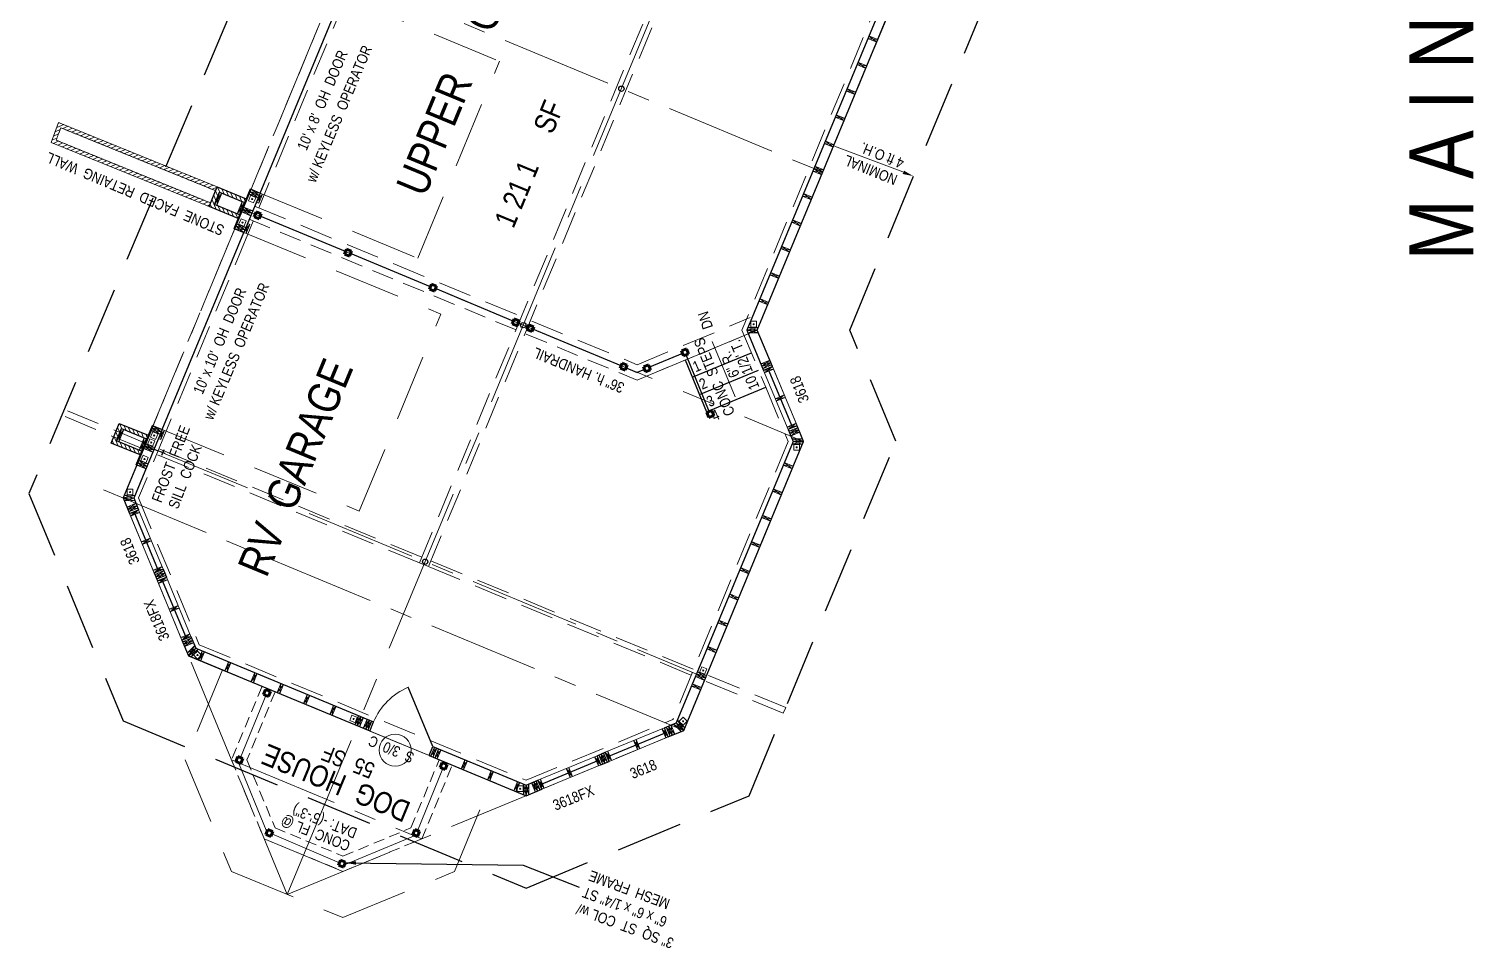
# Model space of a CAD drawing. Header units: inches. Extents: x -10188 to 9179, y -281 to 6710.
# Drawn here: x 3828 to 4641, y 529 to 1046 of the extents above; entities that cross this region are included whole.
import ezdxf

# ---------------------------------------------------------------- set-up
doc = ezdxf.new("R2010")
doc.units = ezdxf.units.IN
doc.header["$MEASUREMENT"] = 0
doc.linetypes.add('CENTER', pattern=[2, 1.25, -0.25, 0.25, -0.25])
doc.linetypes.add('HIDDEN', pattern=[0.375, 0.25, -0.125])
for name, color, linetype in [('CONC', 7, 'Continuous'), ('LLPLUMBING', 102, 'Continuous'), ('LLTEXT', 7, 'Continuous'), ('STAIRS', 7, 'Continuous'), ('TEXT', 250, 'Continuous'), ('WALLS', 5, 'Continuous')]:
    doc.layers.add(name, color=color, linetype=linetype)
for name, color, linetype, lineweight in [('CONCRETE', 7, 'Continuous', 20), ('DOORS', 7, 'Continuous', 30), ('FOUNDATION', 7, 'HIDDEN', 20), ('GRID', 1, 'CENTER', 20), ('MASONRY', 16, 'HIDDEN', 30), ('PLUMBING', 7, 'Continuous', 20), ('ROOF BEAMS', 3, 'HIDDEN', 30), ('ROOFLINE', 7, 'HIDDEN', 30), ('STEEL', 5, 'Continuous', 9), ('WALL FRAMING', 7, 'Continuous', 30), ('WINDOWS', 5, 'Continuous', 30)]:
    doc.layers.add(name, color=color, linetype=linetype, lineweight=lineweight)
doc.styles.add('ARCHENT', font='technical.ttf', dxfattribs={"height": 6})
doc.styles.add('ARCHENTLTD', font='technical.ttf', dxfattribs={"height": 0.1875})
doc.dimstyles.new('ARCHENT', dxfattribs={"dimtxt": 6, "dimasz": 6, "dimexe": 9, "dimexo": 3, "dimgap": 1, "dimtad": 0, "dimtoh": 1, "dimdec": 3, "dimzin": 0, "dimdsep": 46, "dimlunit": 4, "dimtxsty": 'ARCHENTLTD', "dimcen": 6, "dimaunit": 1, "dimadec": 0, "dimazin": 0, "dimtfac": 1, "dimtdec": 3, "dimtofl": 0, "dimtmove": 0, "dimatfit": 3, "dimfxl": 1, "dimfrac": 2, "dimtolj": 1, "dimtzin": 0, "dimarcsym": 0})
doc.dimstyles.new('ARCHENTLTD', dxfattribs={"dimscale": 0.05, "dimtxt": 0.1875, "dimasz": 3, "dimexe": 9, "dimexo": 1, "dimgap": 2.5, "dimtad": 0, "dimdec": 1, "dimzin": 1, "dimdsep": 46, "dimlunit": 4, "dimtxsty": 'ARCHENTLTD', "dimblk": 'ARCHTICK', "dimcen": 6, "dimclrd": 256, "dimclre": 256, "dimclrt": 256, "dimaunit": 1, "dimadec": 0, "dimazin": 0, "dimtfac": 1, "dimtdec": 1, "dimtofl": 0, "dimtmove": 1, "dimatfit": 3, "dimldrblk": 'ARCHTICK', "dimfxl": 1, "dimfrac": 2, "dimtolj": 1, "dimtzin": 0, "dimlwd": 9, "dimlwe": 9, "dimarcsym": 0})
pattern_1 = [(202.5, (8182.753, -11331.2463), (0.71753144, -1.73227412), [])]

# ---------------------------------------------------------------- blocks, each defined once
blk = doc.blocks.new('_ArchTick')
at = {"color": 0, "linetype": 'ByBlock', "const_width": 0.15}
blk.add_lwpolyline([(-0.5, -0.5), (0.5, 0.5)], dxfattribs=at)

msp = doc.modelspace()

# ---------------------------------------------------------------- hatches: boundary and pattern name
at = {"layer": 'MASONRY', "linetype": 'Continuous', "lineweight": 9, "ltscale": 150}
h = msp.add_hatch(dxfattribs=at)
h.set_pattern_fill('ANSI31', color=256, scale=15, angle=157.5, style=0)
h.set_pattern_definition(pattern_1)
h.paths.add_polyline_path([(3843.27, 983.39), (3845.92, 990.37), (3904.22, 966.66), (3905.12, 968.8), (3844.66, 993.39), (3840.38, 982.13), (3900.47, 957.72), (3901.34, 959.8)])
h = msp.add_hatch(dxfattribs=at)
h.set_pattern_fill('ANSI31', color=256, scale=15, angle=157.5, style=0)
h.set_pattern_definition(pattern_1)
h.paths.add_polyline_path([(3901.34, 959.8), (3900.47, 957.72), (3929.32, 946), (3930.17, 948.09)])
h.paths.add_polyline_path([(3905.12, 968.8), (3904.22, 966.66), (3933, 954.96), (3933.88, 957.1)])
at = {"layer": 'MASONRY', "lineweight": 9, "ltscale": 75}
h = msp.add_hatch(dxfattribs=at)
h.set_pattern_fill('ANSI31', color=256, scale=15, angle=112.5, style=0)
h.set_pattern_definition([(292.555994, (-7912.0868, -6005.249), (-1.73157207, -0.719224), [])])
h.paths.add_polyline_path([(3946.04, 941.64), (3946.04, 939.21), (3929.32, 946), (3933.88, 957.1), (3950.58, 950.24), (3948.86, 948.51), (3935.11, 954.17), (3932.26, 947.24)])
h = msp.add_hatch(dxfattribs=at)
h.set_pattern_fill('ANSI31', color=256, scale=15, angle=112.5, style=0)
h.set_pattern_definition([(292.555994, (-7967.2267, -6138.2766), (-1.73157207, -0.719224), [])])
h.paths.add_polyline_path([(3890.9, 808.61), (3890.9, 806.18), (3874.18, 812.98), (3878.74, 824.08), (3895.44, 817.21), (3893.72, 815.49), (3879.97, 821.14), (3877.12, 814.21)])
at = {"layer": 'WALL FRAMING', "lineweight": 9, "ltscale": 150}
for points in [[(3953.55, 950.57, 1), (3953.55, 949.95, 1)], [(3948.07, 937.35, 1), (3948.07, 936.72, 1)], [(4235.62, 880.16, 1), (4235.62, 879.54, 1)], [(3896.75, 813.66, 1), (3896.75, 813.03, 1)], [(3898.41, 817.55, 1), (3898.41, 816.92, 1)], [(4259.82, 810.9, 1), (4259.82, 810.28, 1)], [(3892.93, 804.33, 1), (3892.93, 803.7, 1)], [(3884.81, 785.76, 1), (3884.81, 785.13, 1)], [(3922.75, 694.08, 1), (3922.75, 693.45, 1)], [(4207.28, 685.39, 1), (4207.28, 684.76, 1)], [(4010.85, 657.68, 1), (4010.27, 657.91, 1)], [(4195.94, 656.8, 1), (4195.94, 656.18, 1)], [(4104.27, 618.85, 1), (4104.27, 618.22, 1)]]:
    msp.add_hatch(color=256, dxfattribs=at).paths.add_polyline_path(points)

# ---------------------------------------------------------------- linework, layer by layer
at = {"layer": 'DOORS', "linetype": 'Continuous', "ltscale": 150}
for p, q in [((3957.99, 953.67), (4003.94, 1064.52)), ((3902.85, 820.64), (3948.8, 931.5))]:
    msp.add_line(p, q, dxfattribs=at)
at = {"layer": 'DOORS', "linetype": 'HIDDEN', "lineweight": 9, "ltscale": 150}
for p, q in [((4003.92, 1064.49), (4092.62, 1027.77)), ((4046.69, 916.95), (4092.62, 1027.77)), ((3957.99, 953.67), (4046.69, 916.95)), ((3948.8, 931.5), (4059.67, 885.59)), ((4013.72, 774.74), (4059.62, 885.61)), ((3902.85, 820.64), (4013.72, 774.74))]:
    msp.add_line(p, q, dxfattribs=at)
at = {"layer": 'DOORS', "ltscale": 50}
msp.add_line((4055.11, 642.35), (4041.33, 675.6), dxfattribs=at)
at = {"layer": 'DOORS', "lineweight": 9, "ltscale": 50}
msp.add_line((4053, 637.24), (4019.74, 651.01), dxfattribs=at)
at = {"layer": 'DOORS', "color": 7, "linetype": 'Continuous', "lineweight": 20, "ltscale": 7.5}
msp.add_circle((4033.98, 640.24), 9, dxfattribs=at)
at = {"layer": 'DOORS', "lineweight": 9, "ltscale": 50}
msp.add_arc((4055.11, 642.35), 36, 112.50934, 157.50934, dxfattribs=at)
at = {"layer": 'FOUNDATION', "lineweight": 20, "ltscale": 75}
for p, q in [((4318.8, 1093.09), (4229.03, 876.51)), ((3960.3, 952.71), (3957.23, 945.32)), ((3957.97, 953.62), (3960.28, 952.66)), ((3957.99, 953.67), (3960.3, 952.71)), ((3950.9, 936.58), (3952.29, 936)), ((3951.11, 930.54), (3954.17, 937.93)), ((3948.8, 931.5), (3951.11, 930.54)), ((3948.8, 931.5), (3951.11, 930.54)), ((4242.39, 844.4), (4255.06, 813.96)), ((3905.16, 819.69), (3889.58, 782.1)), ((4255.06, 813.96), (4190.2, 657.48)), ((3889.58, 782.1), (3923.77, 699.5)), ((3923.77, 699.5), (4107.61, 623.29)), ((4107.61, 623.29), (4190.2, 657.48))]:
    msp.add_line(p, q, dxfattribs=at)
at = {"layer": 'FOUNDATION', "lineweight": 20, "ltscale": 50}
for p, q in [((3998.86, 1066.63), (3952.91, 955.78)), ((3943.72, 933.6), (3897.77, 822.75))]:
    msp.add_line(p, q, dxfattribs=at)
at = {"layer": 'FOUNDATION', "linetype": 'HIDDEN', "lineweight": 9, "ltscale": 75}
for p, q in [((4006.25, 1063.57), (3960.3, 952.71)), ((3954.92, 946.28), (4170.08, 857.1)), ((3951.11, 930.54), (3905.16, 819.69)), ((4170.08, 857.1), (4233.71, 883.58)), ((4229.03, 876.51), (4242.39, 844.4))]:
    msp.add_line(p, q, dxfattribs=at)
at = {"layer": 'FOUNDATION', "lineweight": 20, "ltscale": 1.5}
for p, q in [((3843.27, 983.39), (3845.92, 990.37)), ((3845.92, 990.37), (3933, 954.96)), ((3930.17, 948.09), (3843.27, 983.39))]:
    msp.add_line(p, q, dxfattribs=at)
at = {"layer": 'FOUNDATION', "ltscale": 50}
msp.add_line((3951.86, 938.89), (4170.08, 848.44), dxfattribs=at)
at = {"layer": 'FOUNDATION', "ltscale": 75}
msp.add_line((4170.08, 848.44), (4232.61, 874.4), dxfattribs=at)
at = {"layer": 'FOUNDATION', "lineweight": 9, "ltscale": 75}
msp.add_line((3902.85, 820.64), (3905.16, 819.69), dxfattribs=at)
at = {"layer": 'FOUNDATION', "ltscale": 25}
for p, q in [((3959.08, 676.2), (3941.9, 634.72)), ((3966.47, 673.14), (3950.56, 634.72)), ((3941.9, 634.72), (3960.27, 590.37)), ((3950.56, 634.72), (3966.39, 596.49)), ((4042.84, 596.49), (4058.74, 634.89)), ((4048.96, 590.37), (4066.13, 631.83)), ((3966.39, 596.49), (4004.61, 580.66)), ((4004.61, 580.66), (4042.84, 596.49)), ((3960.27, 590.37), (4004.61, 572)), ((4004.61, 572), (4048.96, 590.37))]:
    msp.add_line(p, q, dxfattribs=at)
at = {"layer": 'FOUNDATION', "color": 7, "linetype": 'Continuous', "lineweight": 9, "ltscale": 25}
msp.add_solid([(4320.16, 966.27), (4325.4, 963.19), (4319.44, 964.41)], dxfattribs=at)
at = {"layer": 'GRID', "ltscale": 50}
for p, q in [((4067.68, 1232.68), (3880.92, 782.1)), ((4327.46, 1093.09), (4237.69, 876.51)), ((3962.1, 977.95), (3957.5, 966.86)), ((3957.5, 966.86), (3952.9, 955.77)), ((4237.69, 876.51), (4263.72, 813.95)), ((4263.72, 813.95), (4196.32, 651.35)), ((3880.92, 782.1), (3973.25, 559.02)), ((3973.25, 559.02), (4196.33, 651.36))]:
    msp.add_line(p, q, dxfattribs=at)
at = {"layer": 'GRID', "ltscale": 75}
for p, q in [((3973.25, 559.02), (4216.28, 1145.38)), ((3953.39, 942.58), (4263.72, 813.95)), ((4175.36, 850.58), (4237.69, 876.51))]:
    msp.add_line(p, q, dxfattribs=at)
at = {"layer": 'GRID', "linetype": 'CENTER', "lineweight": 20, "ltscale": 50}
for p, q in [((4003.45, 1077.72), (4274.51, 965.36)), ((3948.31, 944.69), (3953.39, 942.58)), ((3893.17, 811.66), (4208.58, 680.93)), ((3869.83, 786.7), (4196.32, 651.37)), ((3917.62, 693.43), (4107.66, 614.66)), ((3941.91, 634.74), (4048.98, 590.36)), ((3960.27, 590.38), (4004.61, 572))]:
    msp.add_line(p, q, dxfattribs=at)
at = {"layer": 'LLPLUMBING', "color": 5, "linetype": 'Continuous', "lineweight": 30, "ltscale": 25}
for p, q in [((3898.25, 809.56), (3904.31, 807.35)), ((3902.65, 806.22), (3903.95, 809.29))]:
    msp.add_line(p, q, dxfattribs=at)
at = {"layer": 'MASONRY', "linetype": 'Continuous', "lineweight": 20, "ltscale": 1.5}
for p, q in [((3840.38, 982.13), (3844.66, 993.39)), ((3844.66, 993.39), (3933.88, 957.1)), ((3929.32, 946), (3840.38, 982.13))]:
    msp.add_line(p, q, dxfattribs=at)
at = {"layer": 'MASONRY', "linetype": 'Continuous', "lineweight": 30, "ltscale": 1.5}
for p, q in [((3929.32, 946), (3933.88, 957.1)), ((3933.88, 957.1), (3950.15, 950.42)), ((3945.58, 939.4), (3929.32, 946)), ((3874.18, 812.98), (3878.74, 824.08)), ((3878.74, 824.08), (3895, 817.39)), ((3890.44, 806.37), (3874.18, 812.98))]:
    msp.add_line(p, q, dxfattribs=at)
at = {"layer": 'ROOF BEAMS', "lineweight": 20, "ltscale": 75}
for p, q in [((4047.6, 745.58), (4214.6, 1148.51)), ((4052.68, 743.48), (4219.68, 1146.4))]:
    msp.add_line(p, q, dxfattribs=at)
at = {"layer": 'ROOF BEAMS', "color": 3, "lineweight": 20, "ltscale": 75}
for p, q in [((3846.39, 828.65), (3847.74, 831.88)), ((4048.94, 748.81), (3847.74, 831.88)), ((4047.6, 745.58), (3846.39, 828.65)), ((4052.68, 743.48), (4047.6, 745.58)), ((4252.31, 661.05), (4052.68, 743.48)), ((4253.64, 664.29), (4054.02, 746.71))]:
    msp.add_line(p, q, dxfattribs=at)
at = {"layer": 'ROOFLINE', "linetype": 'HIDDEN', "ltscale": 150}
for p, q in [((4028.02, 1262.12), (3827.93, 784.61)), ((4289.66, 876.55), (4379.41, 1093.07)), ((4315.69, 813.99), (4289.66, 876.55)), ((4233.06, 614.61), (4315.69, 813.99)), ((3827.93, 784.61), (3880.89, 656.65)), ((3880.89, 656.65), (4107.59, 562.68)), ((4107.59, 562.68), (4233.06, 614.61))]:
    msp.add_line(p, q, dxfattribs=at)
at = {"layer": 'ROOFLINE', "lineweight": 20, "ltscale": 150}
for p, q in [((3936.91, 685.38), (3915.92, 634.72)), ((3915.92, 634.72), (3941.9, 572)), ((4067.33, 572), (4088.3, 622.64)), ((3941.9, 572), (4004.61, 546.03)), ((4004.61, 546.03), (4067.33, 572))]:
    msp.add_line(p, q, dxfattribs=at)
at = {"layer": 'STAIRS', "color": 7, "linetype": 'Continuous', "ltscale": 25}
for p, q in [((4201.07, 850.05), (4234.32, 863.79)), ((4205.08, 840.35), (4238.35, 854.1)), ((4209.09, 830.64), (4242.39, 844.4))]:
    msp.add_line(p, q, dxfattribs=at)
at = {"layer": 'STAIRS', "color": 7, "linetype": 'Continuous', "ltscale": 50}
msp.add_line((4197.12, 859.76), (4209.09, 830.64), dxfattribs=at)
at = {"layer": 'STEEL', "linetype": 'Continuous', "lineweight": 60, "ltscale": 90}
for p, q in [((3955.79, 943.08), (3954.66, 940.3)), ((3955.79, 943.08), (3954.66, 940.3)), ((3958.57, 941.96), (3955.79, 943.08)), ((3958.57, 941.96), (3955.79, 943.08)), ((3954.66, 940.3), (3957.45, 939.18)), ((3954.66, 940.3), (3957.45, 939.18)), ((3957.45, 939.18), (3958.57, 941.96)), ((3957.45, 939.18), (3958.57, 941.96)), ((4006.54, 922), (4005.42, 919.22)), ((4006.54, 922), (4005.42, 919.22)), ((4005.42, 919.22), (4008.2, 918.09)), ((4005.42, 919.22), (4008.2, 918.09)), ((4009.32, 920.87), (4006.54, 922)), ((4009.32, 920.87), (4006.54, 922)), ((4008.2, 918.09), (4009.32, 920.87)), ((4008.2, 918.09), (4009.32, 920.87)), ((4054.46, 902.4), (4053.34, 899.62)), ((4054.46, 902.4), (4053.34, 899.62)), ((4057.25, 901.28), (4054.46, 902.4)), ((4057.25, 901.28), (4054.46, 902.4)), ((4053.34, 899.62), (4056.12, 898.5)), ((4053.34, 899.62), (4056.12, 898.5)), ((4056.12, 898.5), (4057.25, 901.28)), ((4056.12, 898.5), (4057.25, 901.28)), ((4100.99, 882.88), (4099.86, 880.1)), ((4100.99, 882.88), (4099.86, 880.1)), ((4099.86, 880.1), (4102.65, 878.97)), ((4099.86, 880.1), (4102.65, 878.97)), ((4103.77, 881.76), (4100.99, 882.88)), ((4103.77, 881.76), (4100.99, 882.88)), ((4102.65, 878.97), (4103.77, 881.76)), ((4102.65, 878.97), (4103.77, 881.76)), ((4109.11, 879.59), (4107.99, 876.81)), ((4109.11, 879.59), (4107.99, 876.81)), ((4111.89, 878.46), (4109.11, 879.59)), ((4111.89, 878.46), (4109.11, 879.59)), ((4110.77, 875.68), (4111.89, 878.46)), ((4110.77, 875.68), (4111.89, 878.46)), ((4107.99, 876.81), (4110.77, 875.68)), ((4107.99, 876.81), (4110.77, 875.68)), ((4197.8, 865.99), (4195.03, 864.82)), ((4195.03, 864.82), (4196.21, 862.05)), ((4196.21, 862.05), (4198.97, 863.23)), ((4198.97, 863.23), (4197.8, 865.99)), ((4161.64, 857.89), (4160.52, 855.11)), ((4161.64, 857.89), (4160.52, 855.11)), ((4160.52, 855.11), (4163.3, 853.98)), ((4160.52, 855.11), (4163.3, 853.98)), ((4164.43, 856.76), (4161.64, 857.89)), ((4164.43, 856.76), (4161.64, 857.89)), ((4163.3, 853.98), (4164.43, 856.76)), ((4163.3, 853.98), (4164.43, 856.76)), ((4176.4, 857.02), (4173.64, 855.85)), ((4173.64, 855.85), (4174.81, 853.09)), ((4174.81, 853.09), (4177.57, 854.26)), ((4177.57, 854.26), (4176.4, 857.02)), ((4212.04, 831.32), (4209.28, 830.15)), ((4209.28, 830.15), (4210.45, 827.39)), ((4213.22, 828.56), (4212.04, 831.32)), ((4210.45, 827.39), (4213.22, 828.56)), ((3961.05, 674.42), (3959.92, 671.63)), ((3959.92, 671.63), (3962.71, 670.51)), ((3963.83, 673.29), (3961.05, 674.42)), ((3962.71, 670.51), (3963.83, 673.29)), ((3945.48, 636.7), (3944.36, 633.92)), ((3948.26, 635.58), (3945.48, 636.7)), ((3947.14, 632.79), (3948.26, 635.58)), ((3944.36, 633.92), (3947.14, 632.79)), ((4060.49, 633.22), (4059.36, 630.43)), ((4059.36, 630.43), (4062.15, 629.31)), ((4063.27, 632.09), (4060.49, 633.22)), ((4062.15, 629.31), (4063.27, 632.09)), ((3962.39, 595.59), (3961.27, 592.81)), ((3965.17, 594.47), (3962.39, 595.59)), ((3964.05, 591.68), (3965.17, 594.47)), ((4044.94, 595.52), (4043.81, 592.74)), ((4047.72, 594.4), (4044.94, 595.52)), ((4046.59, 591.62), (4047.72, 594.4)), ((3961.27, 592.81), (3964.05, 591.68)), ((4043.81, 592.74), (4046.59, 591.62)), ((4003.2, 578.27), (4002.08, 575.48)), ((4005.98, 577.14), (4003.2, 578.27)), ((4002.08, 575.48), (4004.86, 574.36)), ((4004.86, 574.36), (4005.98, 577.14))]:
    msp.add_line(p, q, dxfattribs=at)
at = {"layer": 'STEEL', "color": 5, "lineweight": 25, "ltscale": 150}
for p, q in [((4006.04, 920.76), (3958.01, 940.57)), ((4053.87, 900.94), (4008.81, 919.61)), ((4100.43, 881.49), (4056.68, 899.89)), ((4161.08, 856.5), (4111.34, 877.11)), ((4195.62, 863.43), (4176.98, 855.64)), ((4210.66, 830.73), (4197.59, 862.64)), ((4163.86, 855.37), (4170.12, 852.75)), ((4174.22, 854.47), (4170.12, 852.75))]:
    msp.add_line(p, q, dxfattribs=at)
at = {"layer": 'STEEL', "linetype": 'Continuous', "lineweight": 20, "ltscale": 90}
for p, q in [((3961.32, 671.42), (3946.87, 636.14)), ((3945.75, 633.36), (3961.83, 594.2)), ((4046.6, 594.85), (4060.75, 629.87)), ((3964.61, 593.08), (4002.64, 576.88)), ((4005.42, 575.75), (4045.2, 592.18))]:
    msp.add_line(p, q, dxfattribs=at)
at = {"layer": 'STEEL', "lineweight": 30, "ltscale": 75}
for centre in [(4161.19, 1012.34), (4106, 879.33), (4050.86, 746.26)]:
    msp.add_circle(centre, 1.5, dxfattribs=at)
at = {"layer": 'WALL FRAMING', "lineweight": 20, "ltscale": 75}
for p, q in [((4299.77, 1040.68), (4304.86, 1038.57)), ((4300.34, 1042.06), (4305.43, 1039.96)), ((4293.64, 1025.9), (4298.73, 1023.79)), ((4294.22, 1027.28), (4299.3, 1025.17)), ((4287.52, 1011.11), (4292.6, 1009.01)), ((4288.09, 1012.5), (4293.18, 1010.39)), ((4281.39, 996.33), (4286.48, 994.23)), ((4281.96, 997.72), (4287.05, 995.61)), ((4275.26, 981.55), (4280.35, 979.45)), ((4275.84, 982.94), (4280.93, 980.83)), ((4269.5, 967.45), (4274.59, 965.34)), ((4270.07, 968.84), (4275.16, 966.73)), ((4268.84, 966.02), (4273.93, 963.91)), ((4269.41, 967.41), (4274.5, 965.3)), ((3943.25, 933.79), (3952.45, 955.97)), ((3951.76, 953), (3956.84, 950.9)), ((3952.33, 954.39), (3957.41, 952.28)), ((3957.25, 947.97), (3959.35, 953.05)), ((4263.01, 951.99), (4268.1, 949.89)), ((4263.58, 953.38), (4268.67, 951.27)), ((3948.05, 944.38), (3953.13, 942.28)), ((3948.2, 944.38), (3953.29, 942.28)), ((3948.77, 945.77), (3953.86, 943.66)), ((3944.29, 934.99), (3949.37, 932.88)), ((3944.87, 936.37), (3949.95, 934.27)), ((3947.47, 943), (3952.56, 940.89)), ((3950.18, 930.92), (3952.29, 936)), ((4256.88, 937.21), (4261.97, 935.11)), ((4257.46, 938.6), (4262.55, 936.49)), ((4250.76, 922.43), (4255.85, 920.32)), ((4251.33, 923.82), (4256.42, 921.71)), ((4244.63, 907.65), (4249.72, 905.54)), ((4245.2, 909.04), (4250.29, 906.93)), ((4238.5, 892.87), (4243.59, 890.76)), ((4239.08, 894.26), (4244.17, 892.15)), ((4244.7, 859.71), (4239.62, 857.6)), ((4245.27, 858.32), (4240.19, 856.22)), ((4245.85, 856.94), (4240.77, 854.83)), ((3888.11, 800.77), (3897.3, 822.94)), ((3897.19, 821.36), (3902.27, 819.26)), ((4260.41, 821.84), (4255.33, 819.73)), ((3896.62, 819.98), (3901.7, 817.87)), ((3902.13, 815), (3904.24, 820.08)), ((4260.98, 820.45), (4255.9, 818.34)), ((4261.52, 819.06), (4256.44, 816.95)), ((3892.39, 809.9), (3897.47, 807.8)), ((3892.97, 811.29), (3898.05, 809.18)), ((3893.54, 812.68), (3898.62, 810.57)), ((3888.58, 800.58), (3893.66, 798.47)), ((3889.15, 801.96), (3894.23, 799.86)), ((3889.72, 803.35), (3894.81, 801.24)), ((4252.24, 800.65), (4257.33, 798.54)), ((4252.81, 802.03), (4257.9, 799.93)), ((4246.11, 785.87), (4251.2, 783.76)), ((4246.69, 787.25), (4251.78, 785.15)), ((3883.03, 777.01), (3888.11, 779.11)), ((3883.6, 775.62), (3888.68, 777.73)), ((3884.17, 774.24), (3889.26, 776.34)), ((4240.56, 772.47), (4245.65, 770.37)), ((4239.99, 771.09), (4245.08, 768.98)), ((4233.85, 756.28), (4238.94, 754.18)), ((4234.42, 757.67), (4239.51, 755.56)), ((3898.71, 739.13), (3903.79, 741.23)), ((3899.28, 737.74), (3904.36, 739.84)), ((4227.73, 741.53), (4232.82, 739.42)), ((4228.31, 742.91), (4233.4, 740.8)), ((3899.85, 736.35), (3904.94, 738.46)), ((4221.61, 726.74), (4226.7, 724.64)), ((4222.18, 728.13), (4227.27, 726.02)), ((4215.48, 711.96), (4220.57, 709.86)), ((4216.05, 713.35), (4221.14, 711.24)), ((3914.39, 701.24), (3919.47, 703.35)), ((3914.96, 699.86), (3920.04, 701.96)), ((3915.53, 698.47), (3920.62, 700.57)), ((4209.34, 697.16), (4214.43, 695.05)), ((4209.92, 698.55), (4215.01, 696.44)), ((4203.48, 683), (4208.57, 680.89)), ((4203.5, 683.03), (4208.58, 680.92)), ((4204.07, 684.42), (4209.16, 682.31)), ((4200.66, 676.22), (4205.75, 674.11)), ((4201.24, 677.6), (4206.33, 675.5)), ((4202.91, 681.61), (4208, 679.51)), ((4188.46, 648.1), (4186.36, 653.18)), ((4189.85, 648.68), (4187.75, 653.76)), ((4191.24, 649.25), (4189.13, 654.33)), ((4150.58, 632.42), (4148.48, 637.5)), ((4151.97, 632.99), (4149.86, 638.08)), ((4153.35, 633.57), (4151.25, 638.65)), ((4112.7, 616.74), (4110.59, 621.82)), ((4114.08, 617.31), (4111.98, 622.4)), ((4115.47, 617.89), (4113.37, 622.97))]:
    msp.add_line(p, q, dxfattribs=at)
at = {"layer": 'WALL FRAMING', "lineweight": 9, "ltscale": 150}
for p, q in [((4299.78, 1040.67), (4305.43, 1039.96)), ((4304.86, 1038.57), (4300.35, 1042.06)), ((4293.65, 1025.89), (4299.3, 1025.17)), ((4298.73, 1023.79), (4294.22, 1027.28)), ((4287.52, 1011.11), (4293.18, 1010.39)), ((4292.6, 1009.01), (4288.1, 1012.5)), ((4281.4, 996.33), (4287.05, 995.61)), ((4286.48, 994.23), (4281.97, 997.72)), ((4275.27, 981.55), (4280.93, 980.83)), ((4280.35, 979.45), (4275.84, 982.94)), ((4269.51, 967.45), (4275.16, 966.73)), ((4274.59, 965.34), (4270.08, 968.83)), ((4268.85, 966.02), (4274.5, 965.3)), ((4273.93, 963.91), (4269.42, 967.4)), ((3936.49, 953.6), (3932.26, 947.24)), ((3933.65, 946.67), (3935.11, 954.17)), ((3951.76, 953), (3957.41, 952.28)), ((3957.99, 953.67), (3952.33, 954.39)), ((3952.33, 954.39), (3956.84, 950.9)), ((3957.41, 952.28), (3952.91, 955.78)), ((3955.86, 948.54), (3959.35, 953.05)), ((3957.25, 947.97), (3957.97, 953.62)), ((4263.02, 951.99), (4268.67, 951.27)), ((4268.1, 949.89), (4263.59, 953.38)), ((3945.01, 941.98), (3949.24, 948.33)), ((3947.85, 948.91), (3946.39, 941.41)), ((3952.56, 940.89), (3948.05, 944.38)), ((3948.2, 944.38), (3953.86, 943.66)), ((3953.29, 942.28), (3948.78, 945.77)), ((3949.95, 934.27), (3944.29, 934.99)), ((3944.29, 934.99), (3948.8, 931.5)), ((3949.37, 932.88), (3944.87, 936.37)), ((3947.48, 943), (3953.13, 942.28)), ((3948.8, 931.5), (3952.29, 936)), ((3950.18, 930.92), (3950.9, 936.58)), ((4256.89, 937.21), (4262.55, 936.49)), ((4261.97, 935.11), (4257.46, 938.59)), ((3943.72, 933.6), (3949.37, 932.88)), ((4250.76, 922.43), (4256.42, 921.71)), ((4255.85, 920.32), (4251.34, 923.81)), ((4244.64, 907.65), (4250.29, 906.93)), ((4249.72, 905.54), (4245.21, 909.03)), ((4238.51, 892.87), (4244.17, 892.15)), ((4243.59, 890.76), (4239.08, 894.25)), ((4231.73, 876.51), (4238.3, 878)), ((4232.36, 878.01), (4237.68, 876.5)), ((4238.3, 875), (4231.73, 876.51)), ((4237.68, 876.5), (4232.35, 875.01)), ((4245.27, 858.32), (4239.62, 857.6)), ((4245.85, 856.94), (4240.19, 856.22)), ((4240.23, 856.23), (4244.7, 859.71)), ((4240.8, 854.84), (4245.27, 858.32)), ((3878.51, 813.65), (3879.97, 821.14)), ((3902.85, 820.64), (3897.19, 821.36)), ((3897.19, 821.36), (3901.7, 817.87)), ((3902.27, 819.26), (3897.77, 822.75)), ((4255.93, 818.36), (4260.41, 821.84)), ((3881.35, 820.57), (3877.12, 814.21)), ((3889.87, 808.95), (3894.1, 815.31)), ((3892.71, 815.88), (3891.25, 808.38)), ((3896.62, 819.98), (3902.27, 819.26)), ((3900.75, 815.58), (3904.24, 820.08)), ((3902.13, 815), (3902.85, 820.66)), ((4260.98, 820.45), (4255.33, 819.73)), ((4255.33, 819.73), (4255.93, 818.36)), ((4261.52, 819.06), (4255.86, 818.34)), ((4256.47, 816.97), (4260.95, 820.45)), ((4257.14, 815.45), (4263.71, 813.93)), ((4263.71, 813.93), (4257.14, 812.45)), ((4257.76, 813.95), (4263.09, 815.43)), ((4263.08, 812.43), (4257.76, 813.95)), ((3892.39, 809.9), (3898.05, 809.18)), ((3898.62, 810.57), (3892.97, 811.29)), ((3892.97, 811.29), (3897.47, 807.8)), ((3898.05, 809.18), (3893.54, 812.68)), ((3888.11, 800.77), (3888.57, 800.58)), ((3888.58, 800.58), (3894.23, 799.86)), ((3894.81, 801.24), (3889.15, 801.96)), ((3889.15, 801.96), (3893.66, 798.47)), ((3894.23, 799.86), (3889.72, 803.35)), ((4252.25, 800.64), (4257.9, 799.93)), ((4257.33, 798.54), (4252.82, 802.03)), ((3880.92, 782.1), (3887.49, 783.59)), ((3887.49, 780.59), (3880.92, 782.1)), ((3886.87, 782.09), (3881.54, 780.6)), ((3881.55, 783.6), (3886.87, 782.09)), ((4246.12, 785.86), (4251.78, 785.15)), ((4251.2, 783.76), (4246.69, 787.25)), ((3883.03, 777.01), (3888.68, 777.73)), ((3888.11, 779.11), (3883.6, 775.62)), ((3883.6, 775.62), (3889.26, 776.34)), ((3888.68, 777.73), (3884.17, 774.24)), ((3889.26, 776.34), (3888.68, 777.73)), ((4245.08, 768.98), (4240.57, 772.47)), ((4239.99, 771.08), (4245.65, 770.37)), ((4233.86, 756.28), (4239.51, 755.56)), ((4238.94, 754.18), (4234.43, 757.67)), ((3898.71, 739.13), (3904.36, 739.84)), ((3903.79, 741.23), (3899.28, 737.74)), ((3904.36, 739.84), (3899.85, 736.35)), ((4227.74, 741.52), (4233.4, 740.8)), ((4232.82, 739.42), (4228.31, 742.91)), ((3899.28, 737.74), (3904.94, 738.46)), ((4221.61, 726.74), (4227.27, 726.02)), ((4226.7, 724.64), (4222.19, 728.13)), ((4215.49, 711.96), (4221.14, 711.24)), ((4220.57, 709.86), (4216.06, 713.35)), ((3914.39, 701.24), (3920.04, 701.96)), ((3919.47, 703.35), (3914.96, 699.86)), ((3914.96, 699.86), (3920.62, 700.57)), ((3920.04, 701.96), (3915.53, 698.47)), ((3921.84, 697.59), (3917.02, 694.88)), ((3921.22, 699.09), (3917.64, 693.38)), ((3917.64, 693.38), (3923.34, 696.97)), ((3919.14, 692.76), (3921.84, 697.59)), ((3926.77, 695.54), (3923.27, 691.01)), ((3924.66, 690.44), (3925.38, 696.12)), ((4209.35, 697.16), (4215.01, 696.44)), ((4214.43, 695.05), (4209.92, 698.54)), ((3941.55, 689.41), (3938.05, 684.89)), ((3939.44, 684.31), (3940.17, 689.99)), ((3956.33, 683.29), (3952.83, 678.76)), ((3954.22, 678.18), (3954.95, 683.86)), ((4208, 679.51), (4203.49, 682.99)), ((4203.5, 683.03), (4209.16, 682.31)), ((4208.58, 680.92), (4204.08, 684.41)), ((3971.11, 677.16), (3967.61, 672.63)), ((3969, 672.06), (3969.73, 677.74)), ((4200.67, 676.22), (4206.33, 675.5)), ((4205.75, 674.11), (4201.24, 677.6)), ((4202.91, 681.61), (4208.57, 680.89)), ((3985.89, 671.04), (3982.39, 666.51)), ((3983.78, 665.93), (3984.51, 671.61)), ((4000.67, 664.91), (3997.17, 660.38)), ((3998.56, 659.81), (3999.28, 665.49)), ((4014.71, 659.09), (4011.21, 654.56)), ((4012.6, 653.99), (4013.33, 659.67)), ((4016.12, 658.58), (4012.62, 654.05)), ((4014.01, 653.48), (4014.74, 659.16)), ((4019.53, 657.1), (4016.03, 652.57)), ((4017.42, 651.99), (4018.14, 657.67)), ((4020.92, 656.52), (4017.42, 651.99)), ((4018.8, 651.42), (4019.53, 657.1)), ((4186.36, 653.18), (4189.85, 648.68)), ((4188.46, 648.1), (4187.75, 653.76)), ((4187.75, 653.76), (4191.23, 649.25)), ((4189.85, 648.68), (4189.13, 654.33)), ((4190.61, 654.95), (4196.33, 651.37)), ((4196.94, 652.88), (4192.11, 655.57)), ((4192.11, 655.57), (4194.83, 650.75)), ((4196.33, 651.37), (4192.73, 657.07)), ((4057.42, 641.39), (4053.92, 636.86)), ((4055.31, 636.29), (4056.04, 641.96)), ((4056.04, 641.96), (4057.42, 641.39)), ((4059.79, 640.41), (4056.29, 635.88)), ((4057.68, 635.3), (4058.41, 640.98)), ((4074.57, 634.28), (4071.07, 629.75)), ((4072.46, 629.18), (4073.19, 634.86)), ((4148.48, 637.5), (4151.97, 632.99)), ((4150.58, 632.42), (4149.86, 638.08)), ((4149.86, 638.08), (4153.35, 633.57)), ((4151.97, 633), (4151.25, 638.65)), ((4089.35, 628.15), (4085.85, 623.63)), ((4087.24, 623.05), (4087.97, 628.73)), ((4104.13, 622.03), (4100.64, 617.5)), ((4102.02, 616.93), (4102.75, 622.6)), ((4106.11, 615.27), (4107.62, 620.59)), ((4107.61, 614.64), (4106.12, 621.21)), ((4109.12, 621.21), (4107.61, 614.64)), ((4107.62, 620.59), (4109.11, 615.26)), ((4110.59, 621.82), (4114.08, 617.31)), ((4113.37, 622.97), (4111.98, 622.4)), ((4111.98, 622.4), (4115.47, 617.89)), ((4112.7, 616.74), (4111.98, 622.4)), ((4114.08, 617.31), (4113.37, 622.97))]:
    msp.add_line(p, q, dxfattribs=at)
at = {"layer": 'WALL FRAMING', "lineweight": 20, "ltscale": 1.5}
for p, q in [((3933.65, 946.67), (3936.49, 953.6)), ((3945.01, 941.98), (3947.85, 948.91)), ((3878.51, 813.64), (3881.35, 820.57)), ((3889.87, 808.95), (3892.71, 815.88))]:
    msp.add_line(p, q, dxfattribs=at)
at = {"layer": 'WALL FRAMING', "color": 9, "linetype": 'Continuous', "lineweight": 5, "ltscale": 150}
for p, q in [((3951.48, 949.35), (3952.82, 952.57)), ((3955.62, 951.17), (3952.74, 952.37)), ((3954.36, 948.11), (3955.7, 951.37)), ((3954.36, 948.11), (3951.48, 949.35)), ((3947.26, 939.15), (3945.92, 935.93)), ((3948.89, 934.94), (3946.01, 936.13)), ((3950.16, 938), (3947.26, 939.15)), ((3950.16, 938), (3948.81, 934.74)), ((4237.18, 878.21), (4234.05, 878.22)), ((4237.19, 881.53), (4234.06, 881.49)), ((4234.06, 881.49), (4234.06, 878)), ((4237.19, 881.53), (4237.18, 878)), ((3895.94, 815.45), (3894.6, 812.23)), ((3898.84, 814.3), (3895.94, 815.45)), ((3896.34, 816.32), (3897.68, 819.54)), ((3899.21, 815.08), (3896.34, 816.32)), ((3898.84, 814.3), (3897.49, 811.04)), ((3900.48, 818.14), (3897.59, 819.34)), ((3899.21, 815.08), (3900.56, 818.34)), ((3892.12, 806.13), (3890.78, 802.9)), ((3895.02, 804.97), (3892.12, 806.13)), ((3895.02, 804.97), (3893.67, 801.71)), ((3897.57, 811.24), (3894.68, 812.44)), ((4258.25, 808.92), (4258.26, 812.44)), ((4258.25, 808.92), (4261.38, 808.95)), ((4258.26, 812.23), (4261.38, 812.22)), ((4261.38, 808.95), (4261.38, 812.44)), ((3893.75, 801.91), (3890.87, 803.11)), ((3883.25, 787.08), (3883.24, 783.59)), ((3886.37, 783.8), (3883.24, 783.81)), ((3886.37, 787.12), (3883.25, 787.08)), ((3886.37, 787.12), (3886.37, 783.59)), ((3922.81, 691.5), (3920.34, 693.97)), ((3922.7, 696.02), (3920.49, 693.81)), ((3925.05, 693.69), (3922.55, 696.18)), ((3925.05, 693.69), (3922.81, 691.5)), ((4206.47, 687.19), (4205.13, 683.96)), ((4208.1, 682.97), (4205.21, 684.17)), ((4209.37, 686.03), (4206.47, 687.19)), ((4209.37, 686.03), (4208.02, 682.77)), ((4009.59, 659.87), (4008.46, 656.95)), ((4009.59, 659.87), (4012.86, 658.55)), ((4012.66, 658.63), (4011.5, 655.73)), ((4196.02, 658.78), (4193.53, 656.28)), ((4196.02, 658.78), (4198.2, 656.54)), ((4008.46, 656.95), (4011.7, 655.65)), ((4193.68, 656.43), (4195.89, 654.23)), ((4198.2, 656.54), (4195.74, 654.07)), ((4102.59, 620.1), (4106.12, 620.09)), ((4102.59, 620.1), (4102.63, 616.97)), ((4105.9, 620.09), (4105.9, 616.97)), ((4102.63, 616.97), (4106.11, 616.97))]:
    msp.add_line(p, q, dxfattribs=at)
at = {"layer": 'WALL FRAMING', "lineweight": 20, "ltscale": 150}
for p, q in [((3952.45, 955.97), (3952.91, 955.78)), ((3957.25, 947.97), (3955.86, 948.54)), ((3943.25, 933.79), (3943.72, 933.6)), ((3950.18, 930.92), (3948.8, 931.5)), ((4232.36, 878.01), (4238.31, 878)), ((4231.73, 876.51), (4237.68, 876.5)), ((4232.35, 875.01), (4238.3, 875)), ((3897.3, 822.94), (3897.77, 822.75)), ((3902.13, 815), (3900.75, 815.58)), ((4263.09, 815.43), (4257.14, 815.45)), ((4263.71, 813.93), (4257.76, 813.95)), ((4263.08, 812.43), (4257.13, 812.45)), ((3880.92, 782.1), (3886.87, 782.09)), ((3881.54, 780.6), (3887.49, 780.59)), ((3881.55, 783.6), (3887.49, 783.59)), ((3917.02, 694.88), (3921.22, 699.09)), ((3917.64, 693.38), (3921.84, 697.59)), ((3919.14, 692.76), (3923.34, 696.97)), ((4194.83, 650.75), (4190.61, 654.95)), ((4196.33, 651.37), (4192.11, 655.57)), ((4196.94, 652.88), (4192.73, 657.08)), ((4106.11, 615.27), (4106.12, 621.22)), ((4107.61, 614.64), (4107.62, 620.59)), ((4109.11, 615.26), (4109.12, 621.21))]:
    msp.add_line(p, q, dxfattribs=at)
at = {"layer": 'WALL FRAMING', "linetype": 'HIDDEN', "lineweight": 9, "ltscale": 25}
for p, q in [((4246.79, 854.62), (4241.13, 853.9)), ((4241.74, 852.53), (4246.21, 856.01)), ((4253.41, 838.69), (4247.76, 837.97)), ((4248.37, 836.6), (4252.84, 840.08)), ((4260.02, 822.76), (4254.37, 822.04)), ((4254.98, 820.67), (4259.45, 824.15)), ((3884.56, 773.31), (3890.21, 774.03)), ((3889.64, 775.42), (3885.13, 771.93)), ((3891.15, 757.37), (3896.81, 758.09)), ((3896.23, 759.48), (3891.73, 755.99)), ((3897.75, 741.44), (3903.41, 742.15)), ((3902.83, 743.54), (3898.32, 740.05)), ((3900.24, 735.43), (3905.89, 736.15)), ((3905.32, 737.53), (3900.81, 734.04)), ((3906.83, 719.49), (3912.49, 720.21)), ((3911.92, 721.6), (3907.41, 718.11)), ((3913.43, 703.55), (3919.09, 704.27)), ((3918.51, 705.66), (3914, 702.17)), ((4184.05, 652.23), (4187.54, 647.72)), ((4186.15, 647.15), (4185.44, 652.8)), ((4168.11, 645.63), (4171.6, 641.12)), ((4170.22, 640.55), (4169.5, 646.2)), ((4146.17, 636.55), (4149.66, 632.04)), ((4148.27, 631.47), (4147.55, 637.12)), ((4152.17, 639.03), (4155.66, 634.52)), ((4154.28, 633.95), (4153.56, 639.61)), ((4130.23, 629.95), (4133.72, 625.44)), ((4132.33, 624.87), (4131.61, 630.52)), ((4114.29, 623.35), (4117.78, 618.84)), ((4116.39, 618.27), (4115.68, 623.93))]:
    msp.add_line(p, q, dxfattribs=at)
at = {"layer": 'WALL FRAMING', "linetype": 'HIDDEN', "lineweight": 20, "ltscale": 25}
for p, q in [((4246.79, 854.62), (4241.71, 852.51)), ((4252.84, 840.08), (4247.76, 837.97)), ((4253.41, 838.69), (4248.33, 836.59)), ((4259.45, 824.15), (4254.37, 822.04)), ((3885.13, 771.93), (3890.21, 774.03)), ((3891.15, 757.37), (3896.23, 759.48)), ((3891.73, 755.99), (3896.81, 758.09)), ((3897.75, 741.44), (3902.83, 743.54)), ((3900.81, 734.04), (3905.89, 736.15)), ((3906.83, 719.49), (3911.91, 721.6)), ((3907.41, 718.11), (3912.49, 720.21)), ((3913.43, 703.55), (3918.51, 705.66)), ((4186.15, 647.15), (4184.05, 652.23)), ((4170.22, 640.55), (4168.11, 645.63)), ((4171.6, 641.12), (4169.5, 646.2)), ((4148.27, 631.46), (4146.17, 636.55)), ((4155.66, 634.52), (4153.56, 639.61)), ((4132.33, 624.87), (4130.23, 629.95)), ((4133.72, 625.44), (4131.61, 630.52)), ((4117.78, 618.84), (4115.68, 623.93))]:
    msp.add_line(p, q, dxfattribs=at)
at = {"layer": 'WALL FRAMING', "lineweight": 20, "ltscale": 50}
for p, q in [((3923.28, 690.99), (3925.4, 696.11)), ((3924.67, 690.42), (3926.79, 695.53)), ((3938.06, 684.86), (3940.18, 689.98)), ((3939.45, 684.29), (3941.57, 689.41)), ((3952.84, 678.74), (3954.96, 683.86)), ((3954.23, 678.16), (3956.35, 683.28)), ((3967.62, 672.61), (3969.74, 677.73)), ((3969.01, 672.04), (3971.13, 677.16)), ((3982.41, 666.49), (3984.52, 671.6)), ((3983.79, 665.91), (3985.91, 671.03)), ((3997.18, 660.36), (3999.3, 665.48)), ((3998.57, 659.79), (4000.69, 664.91)), ((4011.22, 654.54), (4013.34, 659.66)), ((4012.61, 653.97), (4014.73, 659.09)), ((4014.02, 653.46), (4016.14, 658.57)), ((4016.04, 652.54), (4018.16, 657.66)), ((4017.43, 651.97), (4019.55, 657.09)), ((4018.81, 651.4), (4020.93, 656.51)), ((4053.92, 636.86), (4056.04, 641.96)), ((4055.31, 636.29), (4057.42, 641.39)), ((4056.29, 635.88), (4058.41, 640.98)), ((4057.68, 635.3), (4059.79, 640.41)), ((4071.07, 629.75), (4073.19, 634.86)), ((4072.46, 629.18), (4074.57, 634.28)), ((4085.85, 623.63), (4087.97, 628.73)), ((4087.24, 623.05), (4089.35, 628.16)), ((4100.64, 617.5), (4102.75, 622.6)), ((4102.02, 616.93), (4104.13, 622.03))]:
    msp.add_line(p, q, dxfattribs=at)
at = {"layer": 'WALL FRAMING', "color": 3, "lineweight": 20, "ltscale": 150}
msp.add_line((4252.31, 661.05), (4253.64, 664.29), dxfattribs=at)
at = {"layer": 'WALL FRAMING', "color": 9, "linetype": 'Continuous', "lineweight": 5, "ltscale": 150}
for centre in [(3953.55, 950.26), (3948.08, 937.04), (4235.62, 879.85), (3896.75, 813.35), (3898.41, 817.23), (4259.82, 810.59), (3892.93, 804.02), (3884.81, 785.44), (3922.75, 693.76), (4207.28, 685.08), (4010.56, 657.79), (4195.94, 656.49), (4104.27, 618.53)]:
    msp.add_circle(centre, 0.312, dxfattribs=at)
at = {"layer": 'WALLS', "color": 4, "ltscale": 50}
for p, q in [((4321.5, 1093.09), (4231.73, 876.51)), ((3957.99, 953.67), (3948.8, 931.5)), ((4231.73, 876.51), (4241.14, 853.9)), ((3902.85, 820.64), (3886.87, 782.09)), ((4257.76, 813.96), (4192.11, 655.56)), ((4254.97, 820.67), (4257.76, 813.96)), ((4019.74, 651.01), (4021.86, 656.13)), ((4053, 637.24), (4055.11, 642.35))]:
    msp.add_line(p, q, dxfattribs=at)
at = {"layer": 'WALLS', "color": 4, "ltscale": 75}
for p, q in [((4237.69, 876.51), (4327.46, 1093.09)), ((3943.72, 933.6), (3952.91, 955.78)), ((3952.91, 955.78), (3957.99, 953.67)), ((3952.91, 955.78), (3957.99, 953.67)), ((3943.72, 933.6), (3948.8, 931.5)), ((3943.72, 933.6), (3948.8, 931.5)), ((4246.22, 856.01), (4237.69, 876.51)), ((4246.23, 856.01), (4241.15, 853.91)), ((3897.77, 822.75), (3880.92, 782.1)), ((3897.77, 822.75), (3902.85, 820.64)), ((3897.77, 822.75), (3902.85, 820.64)), ((4260.02, 822.76), (4254.94, 820.65)), ((4263.72, 813.95), (4260.05, 822.77)), ((4196.33, 651.36), (4263.72, 813.95)), ((3880.92, 782.1), (3884.56, 773.31)), ((3886.87, 782.1), (3889.64, 775.42)), ((3884.56, 773.31), (3889.64, 775.42)), ((3898.32, 740.05), (3903.41, 742.15)), ((3898.32, 740.05), (3900.24, 735.43)), ((3903.41, 742.15), (3905.32, 737.53)), ((3900.24, 735.43), (3905.32, 737.53)), ((3914, 702.17), (3919.09, 704.27)), ((3914, 702.17), (3917.64, 693.38)), ((3919.09, 704.27), (3921.85, 697.59)), ((3917.64, 693.38), (4019.75, 651.05)), ((3921.85, 697.59), (4021.86, 656.13)), ((4185.44, 652.8), (4192.11, 655.56)), ((4187.54, 647.72), (4185.44, 652.8)), ((4187.54, 647.72), (4196.33, 651.36)), ((4055.11, 642.35), (4107.61, 620.59)), ((4053.01, 637.27), (4107.61, 614.63)), ((4147.55, 637.12), (4152.17, 639.03)), ((4149.66, 632.04), (4147.55, 637.12)), ((4154.28, 633.95), (4152.17, 639.03)), ((4149.66, 632.04), (4154.28, 633.95)), ((4107.61, 620.59), (4114.29, 623.35)), ((4107.61, 614.63), (4116.39, 618.27)), ((4116.39, 618.27), (4114.29, 623.35))]:
    msp.add_line(p, q, dxfattribs=at)
at = {"layer": 'WALLS', "color": 7, "ltscale": 1.5}
for p, q in [((3932.26, 947.24), (3935.11, 954.17)), ((3935.08, 954.11), (3949.28, 948.34)), ((3946.44, 941.48), (3932.26, 947.24)), ((3877.12, 814.21), (3879.97, 821.14)), ((3879.97, 821.14), (3894.14, 815.31)), ((3891.3, 808.45), (3877.12, 814.21))]:
    msp.add_line(p, q, dxfattribs=at)
at = {"layer": 'WALLS', "color": 4, "lineweight": 20, "ltscale": 50}
msp.add_line((4241.14, 853.9), (4254.97, 820.67), dxfattribs=at)
at = {"layer": 'WALLS', "color": 4, "lineweight": 20, "ltscale": 75}
for p, q in [((4260.05, 822.77), (4246.22, 856.01)), ((3884.56, 773.31), (3898.32, 740.05)), ((3889.64, 775.42), (3903.41, 742.15)), ((3900.24, 735.43), (3914, 702.17)), ((3905.32, 737.53), (3919.09, 704.27)), ((4152.17, 639.03), (4185.44, 652.8)), ((4154.28, 633.95), (4187.54, 647.72)), ((4114.29, 623.35), (4147.55, 637.12)), ((4116.39, 618.27), (4149.66, 632.04))]:
    msp.add_line(p, q, dxfattribs=at)
at = {"layer": 'WINDOWS', "lineweight": 25, "ltscale": 75}
for p, q in [((4243.69, 854.96), (4257.48, 821.71)), ((3900.86, 741.1), (3887.1, 774.37)), ((3916.55, 703.22), (3902.78, 736.48)), ((4153.22, 636.49), (4186.49, 650.26)), ((4115.34, 620.81), (4148.6, 634.58))]:
    msp.add_line(p, q, dxfattribs=at)

# ---------------------------------------------------------------- texts
at = {"layer": 'CONC', "lineweight": 20, "style": 'ARCHENTLTD'}
for s, p in [('10 1/2" T.', (4239.04, 844.44)), ('6" R.', (4227.9, 851.34))]:
    msp.add_text(s, height=6, rotation=112.68813, dxfattribs=at).set_placement(p)
at = {"layer": 'CONCRETE', "linetype": 'Continuous', "lineweight": 30, "ltscale": 1.5, "insert": (4213.56, 850.17), "char_height": 6, "attachment_point": 5, "rotation": 112.57861, "style": 'ARCHENTLTD'}
msp.add_mtext(' \\PCONC  STEPS\\P  ', dxfattribs=at)
at = {"layer": 'DOORS', "color": 7, "linetype": 'Continuous', "lineweight": 30, "ltscale": 1.5, "char_height": 6, "style": 'ARCHENTLTD'}
for s, insert, attachment_point, rotation in [('NOMINAL\\P4 ft O.H.\\P{\\H1.999x;  }', (4314.78, 957.91), 1, 157.85279), ('S  3/0  C\\P{\\H1.999x;  }', (4018.25, 643.13), 3, 157.24854)]:
    msp.add_mtext(s, dxfattribs=dict(at, insert=insert, attachment_point=attachment_point, rotation=rotation))
at = {"layer": 'LLTEXT', "ltscale": 1.5, "insert": (3896.78, 781.17), "char_height": 6, "attachment_point": 1, "rotation": 68.925, "style": 'ARCHENT'}
msp.add_mtext('FROST  FREE  \\PSILL  COCK', dxfattribs=at)
at = {"layer": 'PLUMBING', "lineweight": 20, "style": 'ARCHENTLTD'}
for s, p in [('DAT: -(5\'-3")', (4013.08, 595.96)), ('CONC  FL @', (4009.27, 588.81))]:
    msp.add_text(s, height=6, rotation=158.64898, dxfattribs=at).set_placement(p)
at = {"layer": 'ROOFLINE', "lineweight": 20, "ltscale": 150, "char_height": 6, "width": 14.1875, "attachment_point": 1, "style": 'ARCHENTLTD'}
for s, insert, rotation in [('DN', (4207.19, 876.38), 108.41948), ('1', (4200.61, 858.25), 23.60908), ('2', (4204.26, 848.45), 23.60908), ('3', (4208.41, 838.66), 23.60908), ('4', (4211.23, 830.69), 23.60908)]:
    msp.add_mtext(s, dxfattribs=dict(at, insert=insert, rotation=rotation))
at = {"layer": 'ROOFLINE', "lineweight": 20, "ltscale": 150, "insert": (4161.16, 840.86), "char_height": 6, "attachment_point": 1, "rotation": 157.78687, "style": 'ARCHENTLTD'}
msp.add_mtext('36" h. HANDRAIL', dxfattribs=at)
at = {"layer": 'TEXT', "linetype": 'Continuous', "insert": (4544.37, 892.78), "char_height": 36, "attachment_point": 1, "rotation": 90, "style": 'ARCHENTLTD'}
msp.add_mtext('   \\P  M A I N    F L O O R    P L A N', dxfattribs=at)
at = {"layer": 'TEXT', "linetype": 'Continuous', "width": 271, "attachment_point": 1, "style": 'ARCHENTLTD'}
for s, insert, char_height, rotation in [('UPPER     GARAGE ', (4034.05, 957.68), 18, 67.5), ("10' x 8'  OH  DOOR", (3978.58, 979.44), 6, 67.12677), ('w/ KEYLESS  OPERATOR', (3983.59, 961.41), 6, 67.12677), ('1 21 1     SF', (4089.4, 937.82), 12, 67.5), ('STONE  FACED  RETAING  WALL', (3936.09, 929.47), 6, 157.12677), ('w/ KEYLESS  OPERATOR', (3925.82, 827.85), 6, 67.12677), ("10' x 10'  OH  DOOR", (3920.1, 842.28), 6, 67.12677), ('RV  GARAGE ', (3944.94, 743.56), 18, 67.5), ('DOG  HOUSE', (4038.88, 599.39), 12, 157.48977), ('55  SF', (4020.01, 623.92), 9, 158.64898)]:
    msp.add_mtext(s, dxfattribs=dict(at, insert=insert, char_height=char_height, rotation=rotation))
at = {"layer": 'TEXT', "color": 7, "linetype": 'Continuous', "lineweight": 30, "ltscale": 1.5, "insert": (4135.27, 548.35), "char_height": 6, "attachment_point": 3, "rotation": 159.69917, "style": 'ARCHENTLTD'}
msp.add_mtext('3" SQ  ST  COL w/\\P6" x 6" x 1/4" ST\\PMESH  FRAME\\P  ', dxfattribs=at)
at = {"layer": 'WINDOWS', "color": 7, "linetype": 'Continuous', "lineweight": 30, "char_height": 6, "style": 'ARCHENTLTD'}
for s, insert, attachment_point, rotation in [('3618\\P\\P  ', (4261.39, 834.93), 1, 111.50904), ('3618\\P\\P  ', (3908.95, 754.01), 7, 112.76067), ('3618FX \\P\\P  ', (3925.73, 711.13), 7, 112.76067), ('3618 \\P\\P  ', (4165.36, 629.51), 1, 22.21707), ('3618FX \\P\\P  ', (4121.95, 611.68), 1, 22.21707)]:
    msp.add_mtext(s, dxfattribs=dict(at, insert=insert, attachment_point=attachment_point, rotation=rotation))

# ---------------------------------------------------------------- leaders
at = {"layer": 'FOUNDATION', "color": 7, "linetype": 'Continuous', "lineweight": 9, "ltscale": 25}
msp.add_leader([(4281.05, 980.09), (4319.61, 965.57)], dimstyle='ARCHENTLTD', override={"dimgap": 1, "dimtad": 0}, dxfattribs=at)
at = {"layer": 'ROOFLINE', "lineweight": 20, "ltscale": 150}
msp.add_leader([(4225.25, 838.94), (4212.33, 870.21)], dimstyle='ARCHENTLTD', override={"dimgap": 1, "dimtad": 0}, dxfattribs=at)
at = {"layer": 'TEXT', "lineweight": 9, "ltscale": 90}
msp.add_leader([(4005.88, 576.88), (4105.88, 575.49), (4137.53, 563.21)], dimstyle='ARCHENT', override={"dimgap": 1, "dimtad": 0}, dxfattribs=at)

doc.saveas('drawing.dxf')
